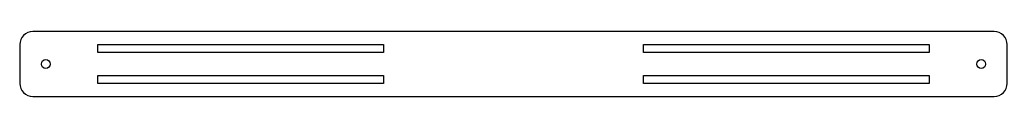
# Model space of a CAD drawing. Header units: millimetres. Extents: x 0 to 380, y 0 to 25.
import ezdxf

# ---------------------------------------------------------------- set-up
doc = ezdxf.new("R2010")
doc.units = ezdxf.units.MM

msp = doc.modelspace()

# ---------------------------------------------------------------- linework, layer by layer
msp.add_lwpolyline([(0, 5, 0.414214), (5, 0), (375, 0, 0.414214), (380, 5), (380, 20, 0.414214), (375, 25), (5, 25, 0.414214), (0, 20)], format="xyb", close=True)
for points in [[(140, 20), (140, 16.9), (30, 16.9), (30, 20)], [(350, 16.9), (240, 16.9), (240, 20), (350, 20)], [(140, 5), (30, 5), (30, 8.1), (140, 8.1)], [(240, 5), (240, 8.1), (350, 8.1), (350, 5)]]:
    msp.add_lwpolyline(points, close=True)
for centre in [(10, 12.5), (370, 12.5)]:
    msp.add_circle(centre, 1.69)

doc.saveas('drawing.dxf')
